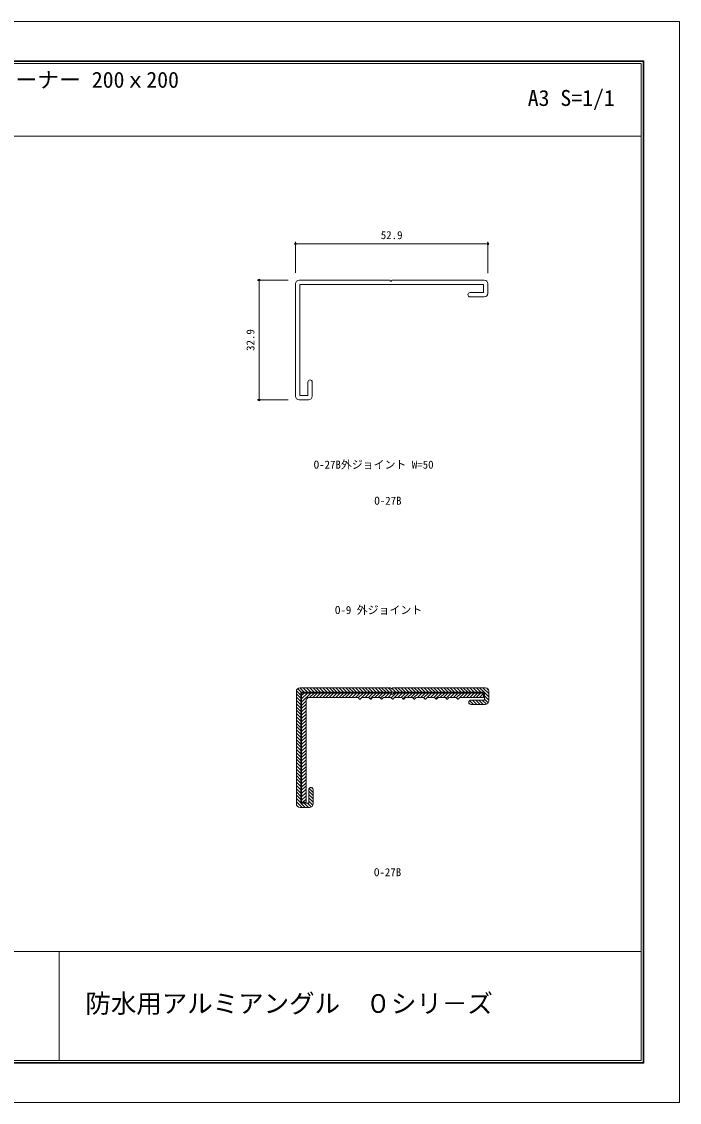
# Model space of a CAD drawing. Units: millimetres on the paper. Extents: x -210 to 210, y -148 to 149.
# Drawn here: x 29.2 to 210, y -148.5 to 148.5 of the extents above; entities that cross this region are included whole.
import ezdxf
from ezdxf.enums import TextEntityAlignment as Align

# ---------------------------------------------------------------- set-up
doc = ezdxf.new("R2010")
doc.units = ezdxf.units.MM
for name, color, linetype, lineweight in [('0-0_0', 7, 'Continuous', 9), ('0-1_1-1図枠', 3, 'Continuous', 18), ('0-3_2-1寸法', 7, 'Continuous', 9), ('0-4_Defpoints', 7, 'Continuous', 9), ('0-6_5-1実寸型', 1, 'Continuous', 18), ('0-7_6-1ハッチング', 6, 'Continuous', 18)]:
    doc.layers.add(name, color=color, linetype=linetype, lineweight=lineweight)
doc.layers.add('0-2_1-2図名', color=7, linetype='Continuous')
doc.layers.add('0-5_1-4文字', color=7, linetype='Continuous')
doc.styles.add('ＭＳ ゴシック', font='')
doc.styles.get('ＭＳ ゴシック').set_extended_font_data('MS Gothic')

# ---------------------------------------------------------------- blocks, each defined once
blk = doc.blocks.new('_Dot')
at = {"layer": '0-0_0'}
for p, q in [((-4, 0), (-8, 0)), ((2, 0), (-2, 0))]:
    blk.add_line(p, q, dxfattribs=at)
blk.add_circle((0, 0), 2, dxfattribs=at)

msp = doc.modelspace()

# ---------------------------------------------------------------- linework, layer by layer
at = {"layer": '0-1_1-1図枠'}
for p, q in [((-200.006, 137.502), (199.994, 137.502)), ((-199.506, 137.002), (199.494, 137.002)), ((199.494, 137.002), (199.494, -136.998)), ((199.994, 137.502), (199.994, -137.498)), ((-199.506, 117.002), (199.494, 117.002)), ((-199.506, -106.998), (199.494, -106.998)), ((39.494, -106.998), (39.494, -136.998)), ((-200.006, -137.498), (199.994, -137.498)), ((-199.506, -136.998), (199.494, -136.998))]:
    msp.add_line(p, q, dxfattribs=at)
at = {"layer": '0-3_2-1寸法'}
for p, q in [((104.466, 79.452), (104.466, 87.952)), ((156.366, 87.452), (105.466, 87.452)), ((157.366, 79.393), (157.366, 87.952)), ((102.466, 77.452), (93.966, 77.452)), ((94.466, 76.452), (94.466, 45.552)), ((102.466, 44.552), (93.966, 44.552))]:
    msp.add_line(p, q, dxfattribs=at)
at = {"layer": '0-4_Defpoints'}
for p, q in [((-200.206, 137.702), (200.194, 137.702)), ((-200.206, 137.702), (200.194, 137.702)), ((200.194, 137.702), (200.194, -137.698)), ((200.194, 137.702), (200.194, -137.698)), ((-200.206, -137.698), (200.194, -137.698)), ((-200.206, -137.698), (200.194, -137.698))]:
    msp.add_line(p, q, dxfattribs=at)
msp.add_lwpolyline([(-210.006, -148.498), (-210.006, 148.502), (209.994, 148.502), (209.994, -148.498)], close=True, dxfattribs=at)
at = {"layer": '0-6_5-1実寸型'}
for p, q in [((130.366, 77.449), (105.466, 77.452)), ((130.497, 77.242), (130.366, 77.449)), ((130.835, 77.242), (130.966, 77.449)), ((156.366, 77.452), (130.966, 77.449)), ((104.466, 45.552), (104.466, 76.452)), ((156.166, 76.252), (105.666, 76.252)), ((105.666, 45.752), (105.666, 76.252)), ((156.166, 74.052), (156.166, 76.252)), ((157.366, 73.852), (157.366, 76.452)), ((156.166, 74.052), (152.466, 74.052)), ((156.366, 72.852), (152.466, 72.852)), ((107.866, 45.752), (107.866, 49.452)), ((109.066, 45.552), (109.066, 49.452)), ((108.066, 44.552), (105.466, 44.552)), ((107.866, 45.752), (105.666, 45.752)), ((104.716, -66.448), (104.716, -35.548)), ((130.616, -34.551), (105.716, -34.548)), ((130.747, -34.758), (130.616, -34.551)), ((131.085, -34.758), (131.216, -34.551)), ((156.616, -34.548), (131.216, -34.551)), ((157.616, -38.148), (157.616, -35.548)), ((156.416, -35.748), (105.916, -35.748)), ((105.916, -66.248), (105.916, -35.748)), ((106.166, -35.998), (130.866, -35.998)), ((106.166, -35.998), (106.166, -65.998)), ((107.366, -38.198), (107.366, -65.998)), ((108.366, -37.198), (121.666, -37.198)), ((121.666, -37.198), (122.011, -37.623)), ((122.666, -37.198), (122.322, -37.623)), ((122.666, -37.198), (124.666, -37.198)), ((124.666, -37.198), (125.011, -37.623)), ((125.666, -37.198), (125.322, -37.623)), ((125.666, -37.198), (127.666, -37.198)), ((127.666, -37.198), (128.011, -37.623)), ((128.666, -37.198), (128.322, -37.623)), ((128.666, -37.198), (130.666, -37.198)), ((130.666, -37.198), (131.011, -37.623)), ((130.866, -35.998), (130.997, -36.205)), ((131.666, -37.198), (131.322, -37.623)), ((131.466, -35.998), (131.335, -36.205)), ((131.466, -35.998), (156.166, -35.998)), ((131.666, -37.198), (133.666, -37.198)), ((133.666, -37.198), (134.011, -37.623)), ((134.666, -37.198), (134.322, -37.623)), ((134.666, -37.198), (136.666, -37.198)), ((136.666, -37.198), (137.011, -37.623)), ((137.666, -37.198), (137.322, -37.623)), ((137.666, -37.198), (139.666, -37.198)), ((139.666, -37.198), (140.011, -37.623)), ((140.666, -37.198), (140.322, -37.623)), ((140.666, -37.198), (142.666, -37.198)), ((142.666, -37.198), (143.011, -37.623)), ((143.666, -37.198), (143.322, -37.623)), ((143.666, -37.198), (145.666, -37.198)), ((145.666, -37.198), (146.011, -37.623)), ((146.666, -37.198), (146.322, -37.623)), ((146.666, -37.198), (148.666, -37.198)), ((148.666, -37.198), (149.011, -37.623)), ((149.666, -37.198), (149.322, -37.623)), ((149.666, -37.198), (156.166, -37.198)), ((156.416, -37.948), (152.716, -37.948)), ((156.166, -35.998), (156.166, -37.198)), ((156.416, -37.948), (156.416, -35.748)), ((156.616, -39.148), (152.716, -39.148)), ((108.116, -66.248), (108.116, -62.548)), ((109.316, -66.448), (109.316, -62.548)), ((108.316, -67.448), (105.716, -67.448)), ((108.116, -66.248), (105.916, -66.248)), ((106.166, -65.998), (107.366, -65.998))]:
    msp.add_line(p, q, dxfattribs=at)
for centre, radius, start, end in [((105.466, 76.452), 1, 90, 180), ((130.666, 77.349), 0.2, 212.33353, 327.66647), ((156.366, 76.452), 1, 0, 90), ((152.466, 73.452), 0.6, 90, 270), ((156.366, 73.852), 1, 270, 0), ((108.466, 49.452), 0.6, 0, 180), ((105.466, 45.552), 1, 180, 270), ((108.066, 45.552), 1, 270, 0), ((105.716, -35.548), 1, 90, 180), ((130.916, -34.651), 0.2, 212.33353, 327.66647), ((156.616, -35.548), 1, 0, 90), ((108.366, -38.198), 1, 90, 180), ((122.166, -37.498), 0.2, 218.97666, 321.02334), ((125.166, -37.498), 0.2, 218.97666, 321.02334), ((128.166, -37.498), 0.2, 218.97666, 321.02334), ((131.166, -36.098), 0.2, 212.33353, 327.66647), ((131.166, -37.498), 0.2, 218.97666, 321.02334), ((134.166, -37.498), 0.2, 218.97666, 321.02334), ((137.166, -37.498), 0.2, 218.97666, 321.02334), ((140.166, -37.498), 0.2, 218.97666, 321.02334), ((143.166, -37.498), 0.2, 218.97666, 321.02334), ((146.166, -37.498), 0.2, 218.97666, 321.02334), ((149.166, -37.498), 0.2, 218.97666, 321.02334), ((152.716, -38.548), 0.6, 90, 270), ((156.616, -38.148), 1, 270, 0), ((108.716, -62.548), 0.6, 0, 180), ((105.716, -66.448), 1, 180, 270), ((108.316, -66.448), 1, 270, 0)]:
    msp.add_arc(centre, radius, start, end, dxfattribs=at)
at = {"layer": '0-7_6-1ハッチング'}
for p, q in [((105.916, -36.557), (104.732, -35.372)), ((106.005, -35.748), (105.055, -34.797)), ((106.903, -35.748), (105.703, -34.548)), ((107.801, -35.748), (106.601, -34.548)), ((108.699, -35.748), (107.499, -34.548)), ((109.597, -35.748), (108.397, -34.548)), ((110.495, -35.748), (109.296, -34.548)), ((111.393, -35.748), (110.194, -34.548)), ((112.291, -35.748), (111.092, -34.548)), ((113.189, -35.748), (111.99, -34.548)), ((114.087, -35.748), (112.888, -34.549)), ((114.985, -35.748), (113.786, -34.549)), ((115.883, -35.748), (114.684, -34.549)), ((116.781, -35.748), (115.583, -34.549)), ((117.679, -35.748), (116.481, -34.549)), ((118.577, -35.748), (117.379, -34.549)), ((119.475, -35.748), (118.277, -34.549)), ((120.373, -35.748), (119.175, -34.549)), ((121.271, -35.748), (120.073, -34.55)), ((122.169, -35.748), (120.972, -34.55)), ((123.067, -35.748), (121.87, -34.55)), ((123.965, -35.748), (122.768, -34.55)), ((124.863, -35.748), (123.666, -34.55)), ((125.761, -35.748), (124.564, -34.55)), ((126.66, -35.748), (125.462, -34.55)), ((127.558, -35.748), (126.36, -34.55)), ((128.456, -35.748), (127.259, -34.551)), ((129.354, -35.748), (128.157, -34.551)), ((130.252, -35.748), (129.055, -34.551)), ((131.15, -35.748), (129.953, -34.551)), ((132.048, -35.748), (131.074, -34.774)), ((132.946, -35.748), (131.749, -34.551)), ((133.844, -35.748), (132.647, -34.551)), ((134.742, -35.748), (133.545, -34.551)), ((135.64, -35.748), (134.443, -34.551)), ((136.538, -35.748), (135.341, -34.55)), ((137.436, -35.748), (136.239, -34.55)), ((138.334, -35.748), (137.137, -34.55)), ((139.232, -35.748), (138.034, -34.55)), ((140.13, -35.748), (138.932, -34.55)), ((141.028, -35.748), (139.83, -34.55)), ((141.926, -35.748), (140.728, -34.55)), ((142.824, -35.748), (141.626, -34.55)), ((143.722, -35.748), (142.524, -34.549)), ((144.62, -35.748), (143.422, -34.549)), ((145.518, -35.748), (144.32, -34.549)), ((146.416, -35.748), (145.218, -34.549)), ((147.314, -35.748), (146.116, -34.549)), ((148.212, -35.748), (147.013, -34.549)), ((149.11, -35.748), (147.911, -34.549)), ((150.008, -35.748), (148.809, -34.549)), ((150.906, -35.748), (149.707, -34.548)), ((151.804, -35.748), (150.605, -34.548)), ((152.702, -35.748), (151.503, -34.548)), ((153.6, -35.748), (152.401, -34.548)), ((154.498, -35.748), (153.299, -34.548)), ((155.396, -35.748), (154.197, -34.548)), ((156.294, -35.748), (155.095, -34.548)), ((157.616, -36.171), (155.992, -34.548)), ((157.56, -35.217), (156.947, -34.604)), ((105.916, -37.455), (104.716, -36.255)), ((105.916, -38.353), (104.716, -37.153)), ((105.916, -39.251), (104.716, -38.051)), ((106.166, -36.701), (106.87, -35.998)), ((106.166, -37.599), (107.768, -35.998)), ((106.166, -38.497), (108.666, -35.998)), ((106.166, -39.395), (107.366, -38.195)), ((108.364, -37.198), (109.564, -35.998)), ((109.262, -37.198), (110.462, -35.998)), ((110.16, -37.198), (111.36, -35.998)), ((111.058, -37.198), (112.258, -35.998)), ((111.956, -37.198), (113.156, -35.998)), ((112.854, -37.198), (114.054, -35.998)), ((113.752, -37.198), (114.952, -35.998)), ((114.65, -37.198), (115.85, -35.998)), ((115.548, -37.198), (116.748, -35.998)), ((116.446, -37.198), (117.646, -35.998)), ((117.344, -37.198), (118.544, -35.998)), ((118.242, -37.198), (119.442, -35.998)), ((119.14, -37.198), (120.34, -35.998)), ((120.038, -37.198), (121.238, -35.998)), ((120.936, -37.198), (122.136, -35.998)), ((121.741, -37.29), (123.034, -35.998)), ((122.251, -37.679), (122.386, -37.544)), ((122.732, -37.198), (123.932, -35.998)), ((123.63, -37.198), (124.83, -35.998)), ((124.528, -37.198), (125.728, -35.998)), ((125.006, -37.618), (126.626, -35.998)), ((126.324, -37.198), (127.524, -35.998)), ((127.222, -37.198), (128.422, -35.998)), ((127.869, -37.449), (129.32, -35.998)), ((129.019, -37.198), (130.219, -35.998)), ((129.917, -37.198), (130.963, -36.151)), ((130.733, -37.28), (132.015, -35.998)), ((131.22, -37.69), (131.47, -37.44)), ((131.713, -37.198), (132.913, -35.998)), ((132.611, -37.198), (133.811, -35.998)), ((133.509, -37.198), (134.709, -35.998)), ((133.997, -37.607), (135.607, -35.998)), ((135.305, -37.198), (136.505, -35.998)), ((136.203, -37.198), (137.403, -35.998)), ((136.861, -37.438), (138.301, -35.998)), ((137.999, -37.198), (139.199, -35.998)), ((138.897, -37.198), (140.097, -35.998)), ((139.724, -37.269), (140.995, -35.998)), ((140.195, -37.695), (140.553, -37.337)), ((140.693, -37.198), (141.893, -35.998)), ((141.591, -37.198), (142.791, -35.998)), ((142.489, -37.198), (143.689, -35.998)), ((142.989, -37.596), (144.587, -35.998)), ((144.285, -37.198), (145.485, -35.998)), ((145.183, -37.198), (146.383, -35.998)), ((145.852, -37.427), (147.281, -35.998)), ((146.979, -37.198), (148.179, -35.998)), ((147.877, -37.198), (149.077, -35.998)), ((148.715, -37.258), (149.975, -35.998)), ((149.173, -37.697), (149.637, -37.233)), ((149.673, -37.198), (150.873, -35.998)), ((150.571, -37.198), (151.771, -35.998)), ((151.469, -37.198), (152.669, -35.998)), ((153.408, -39.148), (152.34, -38.08)), ((152.367, -37.198), (153.567, -35.998)), ((154.306, -39.148), (153.106, -37.948)), ((153.265, -37.198), (154.465, -35.998)), ((155.204, -39.148), (154.004, -37.948)), ((154.163, -37.198), (155.363, -35.998)), ((156.102, -39.148), (154.902, -37.948)), ((155.061, -37.198), (156.166, -36.093)), ((156.945, -39.092), (155.8, -37.948)), ((155.959, -37.198), (156.166, -36.991)), ((157.616, -37.069), (156.416, -35.869)), ((157.616, -37.967), (156.416, -36.767)), ((157.45, -38.699), (156.416, -37.665)), ((105.916, -40.149), (104.716, -38.949)), ((105.916, -41.047), (104.716, -39.847)), ((105.916, -41.945), (104.716, -40.745)), ((106.166, -40.293), (107.366, -39.093)), ((106.166, -41.191), (107.366, -39.991)), ((106.166, -42.089), (107.366, -40.889)), ((152.446, -39.083), (152.181, -38.818)), ((105.916, -42.843), (104.716, -41.643)), ((105.916, -43.741), (104.716, -42.541)), ((105.916, -44.639), (104.716, -43.439)), ((105.916, -45.537), (104.716, -44.337)), ((106.166, -42.987), (107.366, -41.787)), ((106.166, -43.885), (107.366, -42.685)), ((106.166, -44.783), (107.366, -43.583)), ((106.166, -45.681), (107.366, -44.481)), ((105.916, -46.435), (104.716, -45.235)), ((105.916, -47.333), (104.716, -46.133)), ((105.916, -48.231), (104.716, -47.031)), ((106.166, -46.579), (107.366, -45.379)), ((106.166, -47.477), (107.366, -46.277)), ((106.166, -48.375), (107.366, -47.175)), ((105.916, -49.129), (104.716, -47.929)), ((105.916, -50.027), (104.716, -48.827)), ((105.916, -50.925), (104.716, -49.725)), ((106.166, -49.273), (107.366, -48.073)), ((106.166, -50.172), (107.366, -48.972)), ((106.166, -51.07), (107.366, -49.87)), ((105.916, -51.823), (104.716, -50.623)), ((105.916, -52.721), (104.716, -51.521)), ((105.916, -53.619), (104.716, -52.419)), ((105.916, -54.517), (104.716, -53.317)), ((106.166, -51.968), (107.366, -50.768)), ((106.166, -52.866), (107.366, -51.666)), ((106.166, -53.764), (107.366, -52.564)), ((105.916, -55.415), (104.716, -54.215)), ((105.916, -56.313), (104.716, -55.113)), ((105.916, -57.211), (104.716, -56.011)), ((106.166, -54.662), (107.366, -53.462)), ((106.166, -55.56), (107.366, -54.36)), ((106.166, -56.458), (107.366, -55.258)), ((106.166, -57.356), (107.366, -56.156)), ((105.916, -58.11), (104.716, -56.91)), ((105.916, -59.008), (104.716, -57.808)), ((105.916, -59.906), (104.716, -58.706)), ((106.166, -58.254), (107.366, -57.054)), ((106.166, -59.152), (107.366, -57.952)), ((106.166, -60.05), (107.366, -58.85)), ((105.916, -60.804), (104.716, -59.604)), ((105.916, -61.702), (104.716, -60.502)), ((105.916, -62.6), (104.716, -61.4)), ((105.916, -63.498), (104.716, -62.298)), ((106.166, -60.948), (107.366, -59.748)), ((106.166, -61.846), (107.366, -60.646)), ((106.166, -62.744), (107.366, -61.544)), ((109.316, -63.306), (108.221, -62.21)), ((109.294, -62.385), (108.879, -61.97)), ((105.916, -64.396), (104.716, -63.196)), ((105.916, -65.294), (104.716, -64.094)), ((105.916, -66.192), (104.716, -64.992)), ((106.166, -63.642), (107.366, -62.442)), ((106.166, -64.54), (107.366, -63.34)), ((106.166, -65.438), (107.366, -64.238)), ((106.505, -65.998), (107.366, -65.136)), ((109.316, -64.204), (108.116, -63.004)), ((109.316, -65.102), (108.116, -63.902)), ((109.316, -66), (108.116, -64.8)), ((106.274, -67.448), (104.716, -65.89)), ((105.272, -67.344), (104.82, -66.892)), ((107.172, -67.448), (105.972, -66.248)), ((108.07, -67.448), (106.87, -66.248)), ((108.828, -67.307), (107.768, -66.248)), ((109.243, -66.824), (108.116, -65.698))]:
    msp.add_line(p, q, dxfattribs=at)

# ---------------------------------------------------------------- block references
at = {"layer": '0-3_2-1寸法', "xscale": 0.125, "yscale": 0.125}
for p, rotation in [((104.466, 87.452), 180), ((94.466, 77.452), 90), ((94.466, 44.552), 270)]:
    msp.add_blockref('_Dot', p, dxfattribs=dict(at, rotation=rotation))
msp.add_blockref('_Dot', (157.366, 87.452), dxfattribs=at)

# ---------------------------------------------------------------- texts
at = {"layer": '0-2_1-2図名', "style": 'ＭＳ ゴシック'}
msp.add_text('防水用アルミアングル\u3000０シリ－ズ', height=5.132, dxfattribs=at).set_placement((46.723, -125.427), align=Align.BOTTOM_LEFT)
at = {"layer": '0-3_2-1寸法', "style": 'ＭＳ ゴシック'}
for s, p in [('52.9', (127.916, 88.077)), ('O-27B外ジョイント W=50', (109.475, 25.002)), ('O-27B', (126.143, 15.075)), ('O-9 外ジョイント', (115.322, -14.948)), ('O-27B', (126.043, -86.998))]:
    msp.add_text(s, height=2.199, dxfattribs=at).set_placement(p, align=Align.BOTTOM_LEFT)
msp.add_text('32.9', height=2.199, rotation=90, dxfattribs=at).set_placement((93.841, 58.002), align=Align.BOTTOM_LEFT)
at = {"layer": '0-5_1-4文字', "style": 'ＭＳ ゴシック'}
for s, p in [('コーナー 200ｘ200', (21.494, 129.002)), ('A3 S=1/1', (168.307, 124.002))]:
    msp.add_text(s, height=4.399, dxfattribs=at).set_placement(p, align=Align.BOTTOM_LEFT)

doc.saveas('drawing.dxf')
